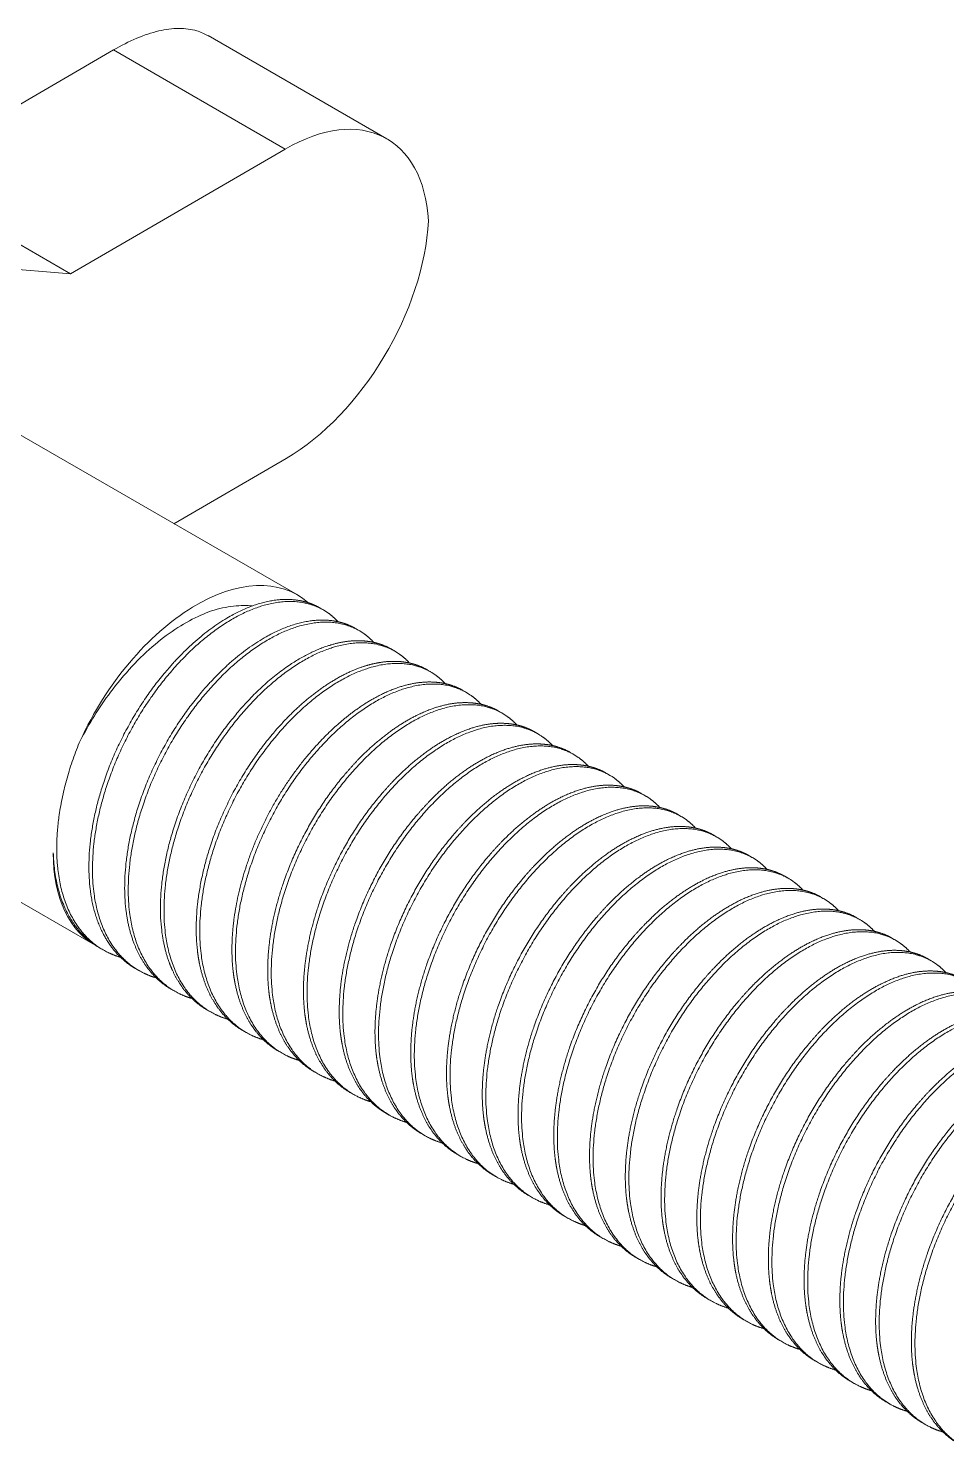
# Model space of a CAD drawing. Header units: millimetres. Extents: x -15 to 313, y -16 to 261.
# Drawn here: x 198.4 to 234.7, y 71.2 to 127.6 of the extents above; entities that cross this region are included whole.
import ezdxf

# ---------------------------------------------------------------- set-up
doc = ezdxf.new("R2010")
doc.units = ezdxf.units.MM
doc.header["$LTSCALE"] = 12.7
doc.layers.add('Visible', color=7, linetype='Continuous', lineweight=40)

msp = doc.modelspace()

# ---------------------------------------------------------------- linework, layer by layer
at = {"layer": 'Visible', "lineweight": 5}
for p, q in [((212.603, 123.195), (205.535, 127.276)), ((201.788, 126.709), (193.303, 121.774)), ((208.582, 122.787), (201.788, 126.709)), ((208.582, 122.787), (200.097, 117.851)), ((193.303, 121.774), (200.097, 117.851)), ((200.097, 117.851), (194.428, 118.325)), ((209.067, 105.151), (195.632, 112.908)), ((208.622, 110.553), (204.182, 107.971)), ((210.094, 104.558), (209.953, 104.639)), ((211.508, 103.741), (211.367, 103.823)), ((212.922, 102.925), (212.781, 103.006)), ((214.337, 102.108), (214.195, 102.19)), ((215.751, 101.292), (215.609, 101.373)), ((217.165, 100.475), (217.024, 100.557)), ((218.579, 99.659), (218.438, 99.74)), ((187.632, 99.051), (201.067, 91.295)), ((219.993, 98.842), (219.852, 98.924)), ((221.408, 98.026), (221.266, 98.107)), ((222.822, 97.209), (222.68, 97.291)), ((224.236, 96.393), (224.095, 96.474)), ((225.65, 95.576), (225.509, 95.658)), ((227.064, 94.76), (226.923, 94.841)), ((228.479, 93.943), (228.337, 94.025)), ((229.893, 93.127), (229.752, 93.208)), ((231.307, 92.31), (231.166, 92.392)), ((232.721, 91.494), (232.58, 91.575)), ((201.245, 91.191), (201.387, 91.11)), ((234.136, 90.677), (233.994, 90.759)), ((202.66, 90.375), (202.801, 90.293)), ((204.074, 89.558), (204.215, 89.477)), ((205.488, 88.742), (205.629, 88.66)), ((206.902, 87.925), (207.044, 87.844)), ((208.316, 87.109), (208.458, 87.027)), ((209.731, 86.292), (209.872, 86.211)), ((211.145, 85.476), (211.286, 85.394)), ((212.559, 84.659), (212.701, 84.578)), ((213.973, 83.843), (214.115, 83.761)), ((215.388, 83.026), (215.529, 82.945)), ((216.802, 82.21), (216.943, 82.128)), ((218.216, 81.393), (218.357, 81.312)), ((219.63, 80.577), (219.772, 80.495)), ((221.044, 79.76), (221.186, 79.679)), ((222.459, 78.944), (222.6, 78.862)), ((223.873, 78.127), (224.014, 78.046)), ((225.287, 77.311), (225.428, 77.229)), ((226.701, 76.494), (226.843, 76.413)), ((228.115, 75.678), (228.257, 75.596)), ((229.53, 74.861), (229.671, 74.78)), ((230.944, 74.045), (231.085, 73.963)), ((232.358, 73.228), (232.5, 73.147)), ((233.772, 72.412), (233.914, 72.33))]:
    msp.add_line(p, q, dxfattribs=at)
for centre, start_param, end_param in [((208.603, 116.267), 5.563357, 7.072309), ((208.601, 117.073), 3.930716, 5.439667), ((205.067, 98.223), 6.17367, 8.015614), ((205.067, 98.223), 2.356194, 3.166385)]:
    msp.add_ellipse(centre, major_axis=(4, 6.928), ratio=0.57735, start_param=start_param, end_param=end_param, dxfattribs=at)
for points, knots in [([(201.788, 126.709), (202.096, 126.875), (202.694, 127.197), (203.572, 127.484), (204.364, 127.593), (205.086, 127.502), (205.395, 127.346), (205.536, 127.275)], [0, 0, 0, 0, 0.230524, 0.447585, 0.650361, 0.841168, 1, 1, 1, 1]), ([(200.475, 99.387), (200.659, 99.722), (201.027, 100.391), (201.668, 101.324), (202.506, 102.343), (203.412, 103.211), (204.313, 103.879), (205.238, 104.374), (206.07, 104.664), (206.911, 104.754), (207.172, 104.727), (207.275, 104.717)], [0, 0, 0, 0, 0.11954, 0.238731, 0.36738, 0.493164, 0.61178, 0.72563, 0.832242, 0.933868, 1, 1, 1, 1])]:
    msp.add_open_spline(points, degree=3, knots=knots, dxfattribs=at)
for points, weights, knots in [([(209.952, 104.64), (209.726, 104.77), (209.472, 104.851), (209.171, 104.946), (208.838, 104.968), (208.101, 105.018), (207.27, 104.713), (205.227, 103.961), (203.417, 101.566), (200.706, 97.98), (200.824, 94.14), (200.886, 92.105), (201.927, 90.966), (201.991, 90.896), (202.059, 90.831), (202.334, 90.563), (202.66, 90.375)], [0.949189796057, 0.956757232481, 0.967864618259, 0.981330770058, 1, 0.959665331049, 0.943617139764, 0.906360072735, 1, 0.866025403784, 1, 0.924203437804, 0.934171177244, 0.934790842948, 0.935741966357, 0.939657366538, 0.949189796057], [0.013873, 0.013873, 0.013873, 0.01429871, 0.01429871, 0.01481481, 0.01481481, 0.01592986, 0.01592986, 0.01851852, 0.01851852, 0.02222222, 0.02222222, 0.0243176, 0.0243176, 0.02444787, 0.02444787, 0.02498411, 0.02498411, 0.02498411]), ([(210.67, 104.094), (210.413, 104.374), (210.094, 104.558), (209.597, 104.845), (208.979, 104.887), (206.269, 105.071), (203.558, 101.485), (200.847, 97.898), (200.965, 94.059), (201.05, 91.304), (202.801, 90.293), (203.116, 90.111), (203.471, 90.008)], [0.935034730871, 0.938732015941, 0.949189796057, 0.965931690779, 1, 0.866025403784, 1, 0.866025403784, 1, 0.900093713005, 0.949189796057, 0.958590730155, 0.973454793849], [0.03550692, 0.03550692, 0.03550692, 0.03609522, 0.03609522, 0.03703704, 0.03703704, 0.04074074, 0.04074074, 0.04444444, 0.04444444, 0.04720634, 0.04720634, 0.04773518, 0.04773518, 0.04773518]), ([(211.367, 103.823), (211.044, 104.009), (210.667, 104.093), (210.466, 104.137), (210.252, 104.152), (210.146, 104.159), (210.037, 104.159), (209.455, 104.157), (208.818, 103.943), (206.71, 103.236), (204.831, 100.75), (202.12, 97.163), (202.238, 93.324), (202.281, 91.938), (202.801, 90.933), (202.864, 90.812), (202.933, 90.697), (203.168, 90.311), (203.473, 90.014), (203.748, 89.746), (204.074, 89.558)], [0.949189796057, 0.960005231844, 0.978051487337, 0.987940168127, 1, 0.993979464715, 0.9885000297, 0.960191506975, 0.946325425263, 0.903149959736, 1, 0.866025403784, 1, 0.947103305979, 0.935976623847, 0.934645208804, 0.933911874967, 0.931446151184, 0.935741966357, 0.939657366538, 0.949189796057], [0.03609522, 0.03609522, 0.03609522, 0.03670365, 0.03670365, 0.03703704, 0.03703704, 0.03720347, 0.03720347, 0.03806334, 0.03806334, 0.04074074, 0.04074074, 0.04444444, 0.04444444, 0.04590676, 0.04590676, 0.04608174, 0.04608174, 0.04667009, 0.04667009, 0.04720634, 0.04720634, 0.04720634]), ([(212.084, 103.278), (211.827, 103.557), (211.508, 103.741), (211.011, 104.028), (210.393, 104.07), (207.683, 104.255), (204.972, 100.668), (202.262, 97.081), (202.38, 93.242), (202.464, 90.487), (204.215, 89.477), (204.53, 89.295), (204.885, 89.192)], [0.935034730871, 0.938732015941, 0.949189796057, 0.965931690779, 1, 0.866025403784, 1, 0.866025403784, 1, 0.900093713005, 0.949189796057, 0.958590730155, 0.973454793849], [0.05772915, 0.05772915, 0.05772915, 0.05831745, 0.05831745, 0.05925926, 0.05925926, 0.06296296, 0.06296296, 0.06666667, 0.06666667, 0.06942856, 0.06942856, 0.06995741, 0.06995741, 0.06995741]), ([(212.781, 103.007), (212.458, 103.193), (212.081, 103.276), (211.88, 103.321), (211.666, 103.335), (211.424, 103.352), (211.168, 103.329), (210.83, 103.299), (210.475, 103.201), (209.956, 103.058), (209.418, 102.775), (207.72, 101.885), (206.245, 99.933), (203.535, 96.347), (203.652, 92.507), (203.675, 91.782), (203.832, 91.149), (203.876, 90.973), (203.93, 90.804), (204.094, 90.297), (204.347, 89.881), (204.582, 89.494), (204.887, 89.198), (205.163, 88.93), (205.488, 88.742)], [0.949189796057, 0.960005231844, 0.978051487337, 0.987940168127, 1, 0.986348888511, 0.975479690162, 0.961477635221, 0.952092284938, 0.938706859307, 0.934712080154, 0.922343270876, 1, 0.866025403784, 1, 0.971616826583, 0.955259881362, 0.950784972239, 0.947210168754, 0.936585653044, 0.933911874967, 0.931446151184, 0.935741966357, 0.939657366538, 0.949189796057], [0.05831745, 0.05831745, 0.05831745, 0.05892587, 0.05892587, 0.05925926, 0.05925926, 0.05963664, 0.05963664, 0.0601228, 0.0601228, 0.06081616, 0.06081616, 0.06296296, 0.06296296, 0.06666667, 0.06666667, 0.06745131, 0.06745131, 0.06766598, 0.06766598, 0.06830397, 0.06830397, 0.06889231, 0.06889231, 0.06942856, 0.06942856, 0.06942856]), ([(213.498, 102.461), (213.241, 102.741), (212.922, 102.925), (212.426, 103.212), (211.808, 103.254), (209.097, 103.438), (206.386, 99.852), (203.676, 96.265), (203.794, 92.426), (203.878, 89.671), (205.63, 88.66), (205.945, 88.478), (206.299, 88.375)], [0.935034730871, 0.938732015941, 0.949189796057, 0.965931690779, 1, 0.866025403784, 1, 0.866025403784, 1, 0.900093713005, 0.949189796057, 0.958590730155, 0.973454793849], [0.07995137, 0.07995137, 0.07995137, 0.08053967, 0.08053967, 0.08148148, 0.08148148, 0.08518519, 0.08518519, 0.08888889, 0.08888889, 0.09165078, 0.09165078, 0.09217963, 0.09217963, 0.09217963]), ([(214.195, 102.19), (213.872, 102.376), (213.495, 102.46), (213.294, 102.504), (213.08, 102.519), (212.838, 102.535), (212.582, 102.513), (212.053, 102.465), (211.485, 102.253), (211.098, 102.108), (210.702, 101.889), (210.148, 101.582), (209.599, 101.142), (208.564, 100.314), (207.659, 99.117), (204.953, 95.536), (205.066, 91.701), (205.066, 91.696), (205.067, 91.691), (205.074, 91.441), (205.098, 91.201), (205.163, 90.55), (205.345, 89.988), (205.508, 89.481), (205.762, 89.064), (205.997, 88.678), (206.301, 88.381), (206.577, 88.113), (206.902, 87.925)], [0.949189796057, 0.960005231844, 0.978051487337, 0.987940168127, 1, 0.986348888511, 0.975479690162, 0.953707331989, 0.943097422573, 0.935989560727, 0.933891426133, 0.930965693558, 0.937781254898, 0.950885376056, 1, 0.866223318249, 0.999604755811, 0.999802085536, 1, 0.990041303396, 0.981563120872, 0.959267091327, 0.947210168754, 0.936585653044, 0.933911874967, 0.931446151184, 0.935741966357, 0.939657366538, 0.949189796057], [0.08053967, 0.08053967, 0.08053967, 0.08114809, 0.08114809, 0.08148148, 0.08148148, 0.08185886, 0.08185886, 0.08261481, 0.08261481, 0.08312124, 0.08312124, 0.08382742, 0.08382742, 0.08518519, 0.08518519, 0.08888342, 0.08888342, 0.08888889, 0.08888889, 0.0891642, 0.0891642, 0.0898882, 0.0898882, 0.09052619, 0.09052619, 0.09111454, 0.09111454, 0.09165078, 0.09165078, 0.09165078]), ([(214.913, 101.645), (214.656, 101.924), (214.336, 102.108), (213.84, 102.395), (213.222, 102.437), (210.511, 102.622), (207.801, 99.035), (205.09, 95.448), (205.208, 91.609), (205.293, 88.854), (207.044, 87.844), (207.359, 87.662), (207.714, 87.559)], [0.935034730871, 0.938732015941, 0.949189796057, 0.965931690779, 1, 0.866025403784, 1, 0.866025403784, 1, 0.900093713005, 0.949189796057, 0.958590730155, 0.973454793849], [0.10217359, 0.10217359, 0.10217359, 0.10276189, 0.10276189, 0.1037037, 0.1037037, 0.10740741, 0.10740741, 0.11111111, 0.11111111, 0.113873, 0.113873, 0.11440185, 0.11440185, 0.11440185]), ([(215.609, 101.374), (215.286, 101.56), (214.909, 101.643), (214.709, 101.688), (214.495, 101.702), (214.252, 101.719), (213.997, 101.696), (213.467, 101.649), (212.899, 101.436), (212.227, 101.185), (211.542, 100.718), (211.037, 100.374), (210.546, 99.926), (209.766, 99.217), (209.074, 98.3), (207.201, 95.822), (206.651, 92.902), (206.566, 92.447), (206.522, 92.005), (206.464, 91.421), (206.481, 90.874), (206.488, 90.625), (206.512, 90.385), (206.577, 89.733), (206.759, 89.171), (206.923, 88.664), (207.176, 88.248), (207.411, 87.861), (207.716, 87.565), (207.991, 87.297), (208.317, 87.109)], [0.949189796057, 0.960005231844, 0.978051487337, 0.987940168127, 1, 0.986348888511, 0.975479690162, 0.953707331989, 0.943097422573, 0.930843090285, 0.933479468863, 0.93542855728, 0.945516494184, 0.961953939974, 1, 0.903449013378, 0.946060125855, 0.953062126898, 0.963821805988, 0.978441972638, 1, 0.990041303396, 0.981563120872, 0.959267091327, 0.947210168754, 0.936585653044, 0.933911874967, 0.931446151184, 0.935741966357, 0.939657366538, 0.949189796057], [0.10276189, 0.10276189, 0.10276189, 0.10337031, 0.10337031, 0.1037037, 0.1037037, 0.10408109, 0.10408109, 0.10483703, 0.10483703, 0.10571014, 0.10571014, 0.10635563, 0.10635563, 0.10740741, 0.10740741, 0.11007654, 0.11007654, 0.11051514, 0.11051514, 0.11111111, 0.11111111, 0.11138642, 0.11138642, 0.11211042, 0.11211042, 0.11274841, 0.11274841, 0.11333676, 0.11333676, 0.113873, 0.113873, 0.113873]), ([(216.327, 100.828), (216.07, 101.108), (215.751, 101.292), (215.254, 101.579), (214.636, 101.621), (211.926, 101.805), (209.215, 98.219), (206.504, 94.632), (206.622, 90.793), (206.707, 88.038), (208.458, 87.027), (208.773, 86.845), (209.128, 86.742)], [0.935034730871, 0.938732015941, 0.949189796057, 0.965931690779, 1, 0.866025403784, 1, 0.866025403784, 1, 0.900093713005, 0.949189796057, 0.958590730155, 0.973454793849], [0.12439581, 0.12439581, 0.12439581, 0.12498411, 0.12498411, 0.12592593, 0.12592593, 0.12962963, 0.12962963, 0.13333333, 0.13333333, 0.13609522, 0.13609522, 0.13662407, 0.13662407, 0.13662407]), ([(217.023, 100.557), (216.701, 100.743), (216.324, 100.827), (216.123, 100.871), (215.909, 100.886), (215.666, 100.902), (215.411, 100.88), (214.881, 100.832), (214.313, 100.62), (213.642, 100.369), (212.956, 99.901), (211.904, 99.184), (210.945, 98.055), (210.711, 97.779), (210.488, 97.484), (209.282, 95.888), (208.59, 93.984), (208.071, 92.557), (207.936, 91.189), (207.878, 90.605), (207.895, 90.058), (207.903, 89.808), (207.927, 89.568), (207.991, 88.917), (208.173, 88.355), (208.337, 87.848), (208.59, 87.431), (208.825, 87.045), (209.13, 86.748), (209.405, 86.48), (209.731, 86.292)], [0.949189796057, 0.960005231844, 0.978051487337, 0.987940168127, 1, 0.986348888511, 0.975479690162, 0.953707331989, 0.943097422573, 0.930843090285, 0.933479468863, 0.937554112857, 0.977198376589, 0.987417471563, 1, 0.93561673088, 0.933113929545, 0.931246708319, 0.963821805988, 0.978441972638, 1, 0.990041303396, 0.981563120872, 0.959267091327, 0.947210168754, 0.936585653044, 0.933911874967, 0.931446151184, 0.935741966357, 0.939657366538, 0.949189796057], [0.12498411, 0.12498411, 0.12498411, 0.12559253, 0.12559253, 0.12592593, 0.12592593, 0.12630331, 0.12630331, 0.12705925, 0.12705925, 0.12793236, 0.12793236, 0.12928179, 0.12928179, 0.12962963, 0.12962963, 0.13140949, 0.13140949, 0.13273737, 0.13273737, 0.13333333, 0.13333333, 0.13360864, 0.13360864, 0.13433264, 0.13433264, 0.13497063, 0.13497063, 0.13555898, 0.13555898, 0.13609522, 0.13609522, 0.13609522]), ([(217.741, 100.012), (217.484, 100.291), (217.165, 100.475), (216.668, 100.762), (216.05, 100.804), (213.34, 100.989), (210.629, 97.402), (207.919, 93.815), (208.036, 89.976), (208.121, 87.221), (209.872, 86.211), (210.187, 86.029), (210.542, 85.926)], [0.935034730871, 0.938732015941, 0.949189796057, 0.965931690779, 1, 0.866025403784, 1, 0.866025403784, 1, 0.900093713005, 0.949189796057, 0.958590730155, 0.973454793849], [0.14661804, 0.14661804, 0.14661804, 0.14720634, 0.14720634, 0.14814815, 0.14814815, 0.15185185, 0.15185185, 0.15555556, 0.15555556, 0.15831745, 0.15831745, 0.15884629, 0.15884629, 0.15884629]), ([(218.438, 99.741), (218.115, 99.927), (217.738, 100.01), (217.537, 100.055), (217.323, 100.069), (217.081, 100.086), (216.825, 100.063), (216.295, 100.016), (215.728, 99.803), (215.056, 99.552), (214.37, 99.085), (213.318, 98.368), (212.36, 97.239), (212.125, 96.963), (211.902, 96.667), (210.696, 95.072), (210.004, 93.167), (209.486, 91.74), (209.35, 90.372), (209.292, 89.788), (209.309, 89.241), (209.317, 88.992), (209.341, 88.752), (209.406, 88.1), (209.587, 87.538), (209.751, 87.031), (210.004, 86.615), (210.239, 86.228), (210.544, 85.932), (210.819, 85.664), (211.145, 85.476)], [0.949189796057, 0.960005231844, 0.978051487337, 0.987940168127, 1, 0.986348888511, 0.975479690162, 0.953707331989, 0.943097422573, 0.930843090285, 0.933479468863, 0.937554112857, 0.977198376589, 0.987417471563, 1, 0.93561673088, 0.933113929545, 0.931246708319, 0.963821805988, 0.978441972638, 1, 0.990041303396, 0.981563120872, 0.959267091327, 0.947210168754, 0.936585653044, 0.933911874967, 0.931446151184, 0.935741966357, 0.939657366538, 0.949189796057], [0.14720634, 0.14720634, 0.14720634, 0.14781476, 0.14781476, 0.14814815, 0.14814815, 0.14852553, 0.14852553, 0.14928147, 0.14928147, 0.15015458, 0.15015458, 0.15150401, 0.15150401, 0.15185185, 0.15185185, 0.15363172, 0.15363172, 0.15495959, 0.15495959, 0.15555556, 0.15555556, 0.15583086, 0.15583086, 0.15655487, 0.15655487, 0.15719286, 0.15719286, 0.1577812, 0.1577812, 0.15831745, 0.15831745, 0.15831745]), ([(219.155, 99.195), (218.898, 99.475), (218.579, 99.659), (218.082, 99.946), (217.465, 99.988), (214.754, 100.172), (212.043, 96.586), (209.333, 92.999), (209.451, 89.16), (209.535, 86.405), (211.287, 85.394), (211.601, 85.212), (211.956, 85.109)], [0.935034730871, 0.938732015941, 0.949189796057, 0.965931690779, 1, 0.866025403784, 1, 0.866025403784, 1, 0.900093713005, 0.949189796057, 0.958590730155, 0.973454793849], [0.16884026, 0.16884026, 0.16884026, 0.16942856, 0.16942856, 0.17037037, 0.17037037, 0.17407407, 0.17407407, 0.17777778, 0.17777778, 0.18053967, 0.18053967, 0.18106852, 0.18106852, 0.18106852]), ([(200.475, 99.387), (199.485, 97.019), (199.551, 94.875), (199.636, 92.12), (201.387, 91.109), (201.702, 90.928), (202.057, 90.825)], [0.935356969711, 0.920481294659, 1, 0.900093713005, 0.949189796057, 0.958590730155, 0.973454793849], [0.020023942, 0.020023942, 0.020023942, 0.022222222, 0.022222222, 0.024984114, 0.024984114, 0.025512961, 0.025512961, 0.025512961]), ([(219.852, 98.924), (219.529, 99.11), (219.152, 99.194), (218.951, 99.238), (218.737, 99.253), (218.495, 99.269), (218.239, 99.247), (217.71, 99.199), (217.142, 98.987), (216.47, 98.736), (215.784, 98.268), (214.732, 97.551), (213.774, 96.422), (213.539, 96.146), (213.316, 95.851), (212.11, 94.255), (211.419, 92.351), (210.9, 90.924), (210.764, 89.556), (210.707, 88.972), (210.723, 88.425), (210.731, 88.175), (210.755, 87.935), (210.82, 87.284), (211.001, 86.722), (211.165, 86.215), (211.419, 85.798), (211.653, 85.412), (211.958, 85.115), (212.234, 84.847), (212.559, 84.659)], [0.949189796057, 0.960005231844, 0.978051487337, 0.987940168127, 1, 0.986348888511, 0.975479690162, 0.953707331989, 0.943097422573, 0.930843090285, 0.933479468863, 0.937554112857, 0.977198376589, 0.987417471563, 1, 0.93561673088, 0.933113929545, 0.931246708319, 0.963821805988, 0.978441972638, 1, 0.990041303396, 0.981563120872, 0.959267091327, 0.947210168754, 0.936585653044, 0.933911874967, 0.931446151184, 0.935741966357, 0.939657366538, 0.949189796057], [0.16942856, 0.16942856, 0.16942856, 0.17003698, 0.17003698, 0.17037037, 0.17037037, 0.17074775, 0.17074775, 0.1715037, 0.1715037, 0.1723768, 0.1723768, 0.17372623, 0.17372623, 0.17407407, 0.17407407, 0.17585394, 0.17585394, 0.17718181, 0.17718181, 0.17777778, 0.17777778, 0.17805308, 0.17805308, 0.17877709, 0.17877709, 0.17941508, 0.17941508, 0.18000342, 0.18000342, 0.18053967, 0.18053967, 0.18053967]), ([(220.569, 98.379), (220.312, 98.658), (219.993, 98.842), (219.497, 99.129), (218.879, 99.171), (216.168, 99.356), (213.458, 95.769), (210.747, 92.182), (210.865, 88.343), (210.949, 85.588), (212.701, 84.578), (213.016, 84.396), (213.37, 84.293)], [0.935034730871, 0.938732015941, 0.949189796057, 0.965931690779, 1, 0.866025403784, 1, 0.866025403784, 1, 0.900093713005, 0.949189796057, 0.958590730155, 0.973454793849], [0.19106248, 0.19106248, 0.19106248, 0.19165078, 0.19165078, 0.19259259, 0.19259259, 0.1962963, 0.1962963, 0.2, 0.2, 0.20276189, 0.20276189, 0.20329074, 0.20329074, 0.20329074]), ([(221.266, 98.108), (220.943, 98.294), (220.566, 98.377), (220.365, 98.422), (220.152, 98.436), (219.909, 98.453), (219.653, 98.43), (219.124, 98.383), (218.556, 98.17), (217.884, 97.919), (217.199, 97.452), (216.146, 96.735), (215.188, 95.606), (214.954, 95.33), (214.73, 95.034), (213.525, 93.439), (212.833, 91.534), (212.314, 90.107), (212.179, 88.739), (212.121, 88.155), (212.138, 87.608), (212.145, 87.359), (212.169, 87.119), (212.234, 86.467), (212.416, 85.905), (212.579, 85.398), (212.833, 84.982), (213.068, 84.595), (213.372, 84.299), (213.648, 84.031), (213.974, 83.843)], [0.949189796057, 0.960005231844, 0.978051487337, 0.987940168127, 1, 0.986348888511, 0.975479690162, 0.953707331989, 0.943097422573, 0.930843090285, 0.933479468863, 0.937554112857, 0.977198376589, 0.987417471563, 1, 0.93561673088, 0.933113929545, 0.931246708319, 0.963821805988, 0.978441972638, 1, 0.990041303396, 0.981563120872, 0.959267091327, 0.947210168754, 0.936585653044, 0.933911874967, 0.931446151184, 0.935741966357, 0.939657366538, 0.949189796057], [0.19165078, 0.19165078, 0.19165078, 0.1922592, 0.1922592, 0.19259259, 0.19259259, 0.19296998, 0.19296998, 0.19372592, 0.19372592, 0.19459903, 0.19459903, 0.19594845, 0.19594845, 0.1962963, 0.1962963, 0.19807616, 0.19807616, 0.19940403, 0.19940403, 0.2, 0.2, 0.20027531, 0.20027531, 0.20099931, 0.20099931, 0.2016373, 0.2016373, 0.20222565, 0.20222565, 0.20276189, 0.20276189, 0.20276189]), ([(221.984, 97.562), (221.727, 97.842), (221.407, 98.026), (220.911, 98.313), (220.293, 98.355), (217.582, 98.539), (214.872, 94.953), (212.161, 91.366), (212.279, 87.527), (212.364, 84.772), (214.115, 83.761), (214.43, 83.579), (214.785, 83.476)], [0.935034730871, 0.938732015941, 0.949189796057, 0.965931690779, 1, 0.866025403784, 1, 0.866025403784, 1, 0.900093713005, 0.949189796057, 0.958590730155, 0.973454793849], [0.2132847, 0.2132847, 0.2132847, 0.213873, 0.213873, 0.21481481, 0.21481481, 0.21851852, 0.21851852, 0.22222222, 0.22222222, 0.22498411, 0.22498411, 0.22551296, 0.22551296, 0.22551296]), ([(222.68, 97.291), (222.358, 97.477), (221.98, 97.561), (221.78, 97.605), (221.566, 97.62), (221.323, 97.636), (221.068, 97.614), (220.538, 97.566), (219.97, 97.354), (219.299, 97.103), (218.613, 96.635), (217.56, 95.918), (216.602, 94.789), (216.368, 94.513), (216.145, 94.218), (214.939, 92.622), (214.247, 90.718), (213.728, 89.291), (213.593, 87.923), (213.535, 87.339), (213.552, 86.792), (213.56, 86.542), (213.583, 86.302), (213.648, 85.651), (213.83, 85.089), (213.994, 84.582), (214.247, 84.165), (214.482, 83.779), (214.787, 83.482), (215.062, 83.214), (215.388, 83.026)], [0.949189796057, 0.960005231844, 0.978051487337, 0.987940168127, 1, 0.986348888511, 0.975479690162, 0.953707331989, 0.943097422573, 0.930843090285, 0.933479468863, 0.937554112857, 0.977198376589, 0.987417471563, 1, 0.93561673088, 0.933113929545, 0.931246708319, 0.963821805988, 0.978441972638, 1, 0.990041303396, 0.981563120872, 0.959267091327, 0.947210168754, 0.936585653044, 0.933911874967, 0.931446151184, 0.935741966357, 0.939657366538, 0.949189796057], [0.213873, 0.213873, 0.213873, 0.21448142, 0.21448142, 0.21481481, 0.21481481, 0.2151922, 0.2151922, 0.21594814, 0.21594814, 0.21682125, 0.21682125, 0.21817068, 0.21817068, 0.21851852, 0.21851852, 0.22029838, 0.22029838, 0.22162625, 0.22162625, 0.22222222, 0.22222222, 0.22249753, 0.22249753, 0.22322153, 0.22322153, 0.22385952, 0.22385952, 0.22444787, 0.22444787, 0.22498411, 0.22498411, 0.22498411]), ([(223.398, 96.746), (223.141, 97.025), (222.822, 97.209), (222.325, 97.496), (221.707, 97.538), (218.997, 97.723), (216.286, 94.136), (213.575, 90.549), (213.693, 86.71), (213.778, 83.955), (215.529, 82.945), (215.844, 82.763), (216.199, 82.66)], [0.935034730871, 0.938732015941, 0.949189796057, 0.965931690779, 1, 0.866025403784, 1, 0.866025403784, 1, 0.900093713005, 0.949189796057, 0.958590730155, 0.973454793849], [0.23550692, 0.23550692, 0.23550692, 0.23609522, 0.23609522, 0.23703704, 0.23703704, 0.24074074, 0.24074074, 0.24444444, 0.24444444, 0.24720634, 0.24720634, 0.24773518, 0.24773518, 0.24773518]), ([(224.094, 96.475), (223.772, 96.661), (223.395, 96.744), (223.194, 96.789), (222.98, 96.803), (222.737, 96.82), (222.482, 96.797), (221.952, 96.75), (221.385, 96.537), (220.713, 96.286), (220.027, 95.819), (218.975, 95.102), (218.017, 93.973), (217.782, 93.697), (217.559, 93.401), (216.353, 91.806), (215.661, 89.901), (215.143, 88.474), (215.007, 87.106), (214.949, 86.522), (214.966, 85.975), (214.974, 85.726), (214.998, 85.486), (215.062, 84.834), (215.244, 84.272), (215.408, 83.765), (215.661, 83.349), (215.896, 82.962), (216.201, 82.666), (216.476, 82.398), (216.802, 82.21)], [0.949189796057, 0.960005231844, 0.978051487337, 0.987940168127, 1, 0.986348888511, 0.975479690162, 0.953707331989, 0.943097422573, 0.930843090285, 0.933479468863, 0.937554112857, 0.977198376589, 0.987417471563, 1, 0.93561673088, 0.933113929545, 0.931246708319, 0.963821805988, 0.978441972638, 1, 0.990041303396, 0.981563120872, 0.959267091327, 0.947210168754, 0.936585653044, 0.933911874967, 0.931446151184, 0.935741966357, 0.939657366538, 0.949189796057], [0.23609522, 0.23609522, 0.23609522, 0.23670365, 0.23670365, 0.23703704, 0.23703704, 0.23741442, 0.23741442, 0.23817036, 0.23817036, 0.23904347, 0.23904347, 0.2403929, 0.2403929, 0.24074074, 0.24074074, 0.2425206, 0.2425206, 0.24384848, 0.24384848, 0.24444444, 0.24444444, 0.24471975, 0.24471975, 0.24544375, 0.24544375, 0.24608174, 0.24608174, 0.24667009, 0.24667009, 0.24720634, 0.24720634, 0.24720634]), ([(224.812, 95.929), (224.555, 96.209), (224.236, 96.393), (223.739, 96.68), (223.121, 96.722), (220.411, 96.906), (217.7, 93.32), (214.99, 89.733), (215.107, 85.894), (215.192, 83.139), (216.943, 82.128), (217.258, 81.946), (217.613, 81.843)], [0.935034730871, 0.938732015941, 0.949189796057, 0.965931690779, 1, 0.866025403784, 1, 0.866025403784, 1, 0.900093713005, 0.949189796057, 0.958590730155, 0.973454793849], [0.25772915, 0.25772915, 0.25772915, 0.25831745, 0.25831745, 0.25925926, 0.25925926, 0.26296296, 0.26296296, 0.26666667, 0.26666667, 0.26942856, 0.26942856, 0.26995741, 0.26995741, 0.26995741]), ([(225.509, 95.658), (225.186, 95.844), (224.809, 95.928), (224.608, 95.972), (224.394, 95.987), (224.152, 96.003), (223.896, 95.981), (223.366, 95.933), (222.799, 95.721), (222.127, 95.47), (221.441, 95.002), (220.389, 94.285), (219.431, 93.156), (219.196, 92.88), (218.973, 92.585), (217.767, 90.989), (217.075, 89.085), (216.557, 87.658), (216.421, 86.29), (216.363, 85.706), (216.38, 85.159), (216.388, 84.909), (216.412, 84.669), (216.477, 84.018), (216.658, 83.456), (216.822, 82.949), (217.075, 82.532), (217.31, 82.146), (217.615, 81.849), (217.89, 81.581), (218.216, 81.393)], [0.949189796057, 0.960005231844, 0.978051487337, 0.987940168127, 1, 0.986348888511, 0.975479690162, 0.953707331989, 0.943097422573, 0.930843090285, 0.933479468863, 0.937554112857, 0.977198376589, 0.987417471563, 1, 0.93561673088, 0.933113929545, 0.931246708319, 0.963821805988, 0.978441972638, 1, 0.990041303396, 0.981563120872, 0.959267091327, 0.947210168754, 0.936585653044, 0.933911874967, 0.931446151184, 0.935741966357, 0.939657366538, 0.949189796057], [0.25831745, 0.25831745, 0.25831745, 0.25892587, 0.25892587, 0.25925926, 0.25925926, 0.25963664, 0.25963664, 0.26039259, 0.26039259, 0.26126569, 0.26126569, 0.26261512, 0.26261512, 0.26296296, 0.26296296, 0.26474283, 0.26474283, 0.2660707, 0.2660707, 0.26666667, 0.26666667, 0.26694197, 0.26694197, 0.26766598, 0.26766598, 0.26830397, 0.26830397, 0.26889231, 0.26889231, 0.26942856, 0.26942856, 0.26942856]), ([(226.226, 95.113), (225.969, 95.392), (225.65, 95.576), (225.154, 95.863), (224.536, 95.905), (221.825, 96.09), (219.114, 92.503), (216.404, 88.916), (216.522, 85.077), (216.606, 82.323), (218.358, 81.312), (218.672, 81.13), (219.027, 81.027)], [0.935034730871, 0.938732015941, 0.949189796057, 0.965931690779, 1, 0.866025403784, 1, 0.866025403784, 1, 0.900093713005, 0.949189796057, 0.958590730155, 0.973454793849], [0.27995137, 0.27995137, 0.27995137, 0.28053967, 0.28053967, 0.28148148, 0.28148148, 0.28518519, 0.28518519, 0.28888889, 0.28888889, 0.29165078, 0.29165078, 0.29217963, 0.29217963, 0.29217963]), ([(199.41, 94.957), (199.492, 92.275), (201.166, 91.239), (201.206, 91.214), (201.246, 91.191)], [1, 0.902495548463, 0.946915287602, 0.948009482819, 0.949189796057], [0, 0, 0, 0.002695493, 0.002695493, 0.002761891, 0.002761891, 0.002761891]), ([(226.923, 94.842), (226.6, 95.028), (226.223, 95.111), (226.022, 95.156), (225.808, 95.17), (225.566, 95.187), (225.31, 95.164), (224.781, 95.117), (224.213, 94.905), (223.541, 94.653), (222.855, 94.186), (221.803, 93.469), (220.845, 92.34), (220.61, 92.064), (220.387, 91.768), (219.181, 90.173), (218.49, 88.268), (217.971, 86.841), (217.836, 85.473), (217.778, 84.889), (217.794, 84.342), (217.802, 84.093), (217.826, 83.853), (217.891, 83.201), (218.072, 82.639), (218.236, 82.132), (218.49, 81.716), (218.724, 81.329), (219.029, 81.033), (219.305, 80.765), (219.63, 80.577)], [0.949189796057, 0.960005231844, 0.978051487337, 0.987940168127, 1, 0.986348888511, 0.975479690162, 0.953707331989, 0.943097422573, 0.930843090285, 0.933479468863, 0.937554112857, 0.977198376589, 0.987417471563, 1, 0.93561673088, 0.933113929545, 0.931246708319, 0.963821805988, 0.978441972638, 1, 0.990041303396, 0.981563120872, 0.959267091327, 0.947210168754, 0.936585653044, 0.933911874967, 0.931446151184, 0.935741966357, 0.939657366538, 0.949189796057], [0.28053967, 0.28053967, 0.28053967, 0.28114809, 0.28114809, 0.28148148, 0.28148148, 0.28185886, 0.28185886, 0.28261481, 0.28261481, 0.28348792, 0.28348792, 0.28483734, 0.28483734, 0.28518519, 0.28518519, 0.28696505, 0.28696505, 0.28829292, 0.28829292, 0.28888889, 0.28888889, 0.2891642, 0.2891642, 0.2898882, 0.2898882, 0.29052619, 0.29052619, 0.29111454, 0.29111454, 0.29165078, 0.29165078, 0.29165078]), ([(227.64, 94.296), (227.384, 94.576), (227.064, 94.76), (226.568, 95.047), (225.95, 95.089), (223.239, 95.273), (220.529, 91.687), (217.818, 88.1), (217.936, 84.261), (218.02, 81.506), (219.772, 80.495), (220.087, 80.313), (220.442, 80.21)], [0.935034730871, 0.938732015941, 0.949189796057, 0.965931690779, 1, 0.866025403784, 1, 0.866025403784, 1, 0.900093713005, 0.949189796057, 0.958590730155, 0.973454793849], [0.30217359, 0.30217359, 0.30217359, 0.30276189, 0.30276189, 0.3037037, 0.3037037, 0.30740741, 0.30740741, 0.31111111, 0.31111111, 0.313873, 0.313873, 0.31440185, 0.31440185, 0.31440185]), ([(228.337, 94.025), (228.014, 94.211), (227.637, 94.295), (227.436, 94.339), (227.223, 94.354), (226.98, 94.37), (226.724, 94.348), (226.195, 94.3), (225.627, 94.088), (224.955, 93.837), (224.27, 93.369), (223.217, 92.652), (222.259, 91.523), (222.025, 91.247), (221.801, 90.952), (220.596, 89.356), (219.904, 87.452), (219.385, 86.025), (219.25, 84.657), (219.192, 84.073), (219.209, 83.526), (219.216, 83.276), (219.24, 83.036), (219.305, 82.385), (219.487, 81.823), (219.651, 81.316), (219.904, 80.899), (220.139, 80.513), (220.443, 80.216), (220.719, 79.948), (221.045, 79.76)], [0.949189796057, 0.960005231844, 0.978051487337, 0.987940168127, 1, 0.986348888511, 0.975479690162, 0.953707331989, 0.943097422573, 0.930843090285, 0.933479468863, 0.937554112857, 0.977198376589, 0.987417471563, 1, 0.93561673088, 0.933113929545, 0.931246708319, 0.963821805988, 0.978441972638, 1, 0.990041303396, 0.981563120872, 0.959267091327, 0.947210168754, 0.936585653044, 0.933911874967, 0.931446151184, 0.935741966357, 0.939657366538, 0.949189796057], [0.30276189, 0.30276189, 0.30276189, 0.30337031, 0.30337031, 0.3037037, 0.3037037, 0.30408109, 0.30408109, 0.30483703, 0.30483703, 0.30571014, 0.30571014, 0.30705957, 0.30705957, 0.30740741, 0.30740741, 0.30918727, 0.30918727, 0.31051514, 0.31051514, 0.31111111, 0.31111111, 0.31138642, 0.31138642, 0.31211042, 0.31211042, 0.31274841, 0.31274841, 0.31333676, 0.31333676, 0.313873, 0.313873, 0.313873]), ([(229.055, 93.48), (228.798, 93.759), (228.479, 93.943), (227.982, 94.23), (227.364, 94.272), (224.653, 94.457), (221.943, 90.87), (219.232, 87.283), (219.35, 83.444), (219.435, 80.69), (221.186, 79.679), (221.501, 79.497), (221.856, 79.394)], [0.935034730871, 0.938732015941, 0.949189796057, 0.965931690779, 1, 0.866025403784, 1, 0.866025403784, 1, 0.900093713005, 0.949189796057, 0.958590730155, 0.973454793849], [0.32439581, 0.32439581, 0.32439581, 0.32498411, 0.32498411, 0.32592593, 0.32592593, 0.32962963, 0.32962963, 0.33333333, 0.33333333, 0.33609522, 0.33609522, 0.33662407, 0.33662407, 0.33662407]), ([(229.751, 93.209), (229.429, 93.395), (229.051, 93.478), (228.851, 93.523), (228.637, 93.537), (228.394, 93.554), (228.139, 93.531), (227.609, 93.484), (227.041, 93.272), (226.37, 93.02), (225.684, 92.553), (224.632, 91.836), (223.673, 90.707), (223.439, 90.431), (223.216, 90.135), (222.01, 88.54), (221.318, 86.635), (220.799, 85.208), (220.664, 83.84), (220.606, 83.256), (220.623, 82.709), (220.631, 82.46), (220.654, 82.22), (220.719, 81.569), (220.901, 81.006), (221.065, 80.499), (221.318, 80.083), (221.553, 79.696), (221.858, 79.4), (222.133, 79.132), (222.459, 78.944)], [0.949189796057, 0.960005231844, 0.978051487337, 0.987940168127, 1, 0.986348888511, 0.975479690162, 0.953707331989, 0.943097422573, 0.930843090285, 0.933479468863, 0.937554112857, 0.977198376589, 0.987417471563, 1, 0.93561673088, 0.933113929545, 0.931246708319, 0.963821805988, 0.978441972638, 1, 0.990041303396, 0.981563120872, 0.959267091327, 0.947210168754, 0.936585653044, 0.933911874967, 0.931446151184, 0.935741966357, 0.939657366538, 0.949189796057], [0.32498411, 0.32498411, 0.32498411, 0.32559253, 0.32559253, 0.32592593, 0.32592593, 0.32630331, 0.32630331, 0.32705925, 0.32705925, 0.32793236, 0.32793236, 0.32928179, 0.32928179, 0.32962963, 0.32962963, 0.33140949, 0.33140949, 0.33273737, 0.33273737, 0.33333333, 0.33333333, 0.33360864, 0.33360864, 0.33433264, 0.33433264, 0.33497063, 0.33497063, 0.33555898, 0.33555898, 0.33609522, 0.33609522, 0.33609522]), ([(230.469, 92.663), (230.212, 92.943), (229.893, 93.127), (229.396, 93.414), (228.778, 93.456), (226.068, 93.64), (223.357, 90.054), (220.646, 86.467), (220.764, 82.628), (220.849, 79.873), (222.6, 78.862), (222.915, 78.68), (223.27, 78.577)], [0.935034730871, 0.938732015941, 0.949189796057, 0.965931690779, 1, 0.866025403784, 1, 0.866025403784, 1, 0.900093713005, 0.949189796057, 0.958590730155, 0.973454793849], [0.34661804, 0.34661804, 0.34661804, 0.34720634, 0.34720634, 0.34814815, 0.34814815, 0.35185185, 0.35185185, 0.35555556, 0.35555556, 0.35831745, 0.35831745, 0.35884629, 0.35884629, 0.35884629]), ([(231.166, 92.392), (230.843, 92.578), (230.466, 92.662), (230.265, 92.706), (230.051, 92.721), (229.809, 92.737), (229.553, 92.715), (229.023, 92.667), (228.456, 92.455), (227.784, 92.204), (227.098, 91.736), (226.046, 91.019), (225.088, 89.89), (224.853, 89.614), (224.63, 89.319), (223.424, 87.723), (222.732, 85.819), (222.214, 84.392), (222.078, 83.024), (222.02, 82.44), (222.037, 81.893), (222.045, 81.643), (222.069, 81.403), (222.134, 80.752), (222.315, 80.19), (222.479, 79.683), (222.732, 79.266), (222.967, 78.88), (223.272, 78.583), (223.547, 78.315), (223.873, 78.127)], [0.949189796057, 0.960005231844, 0.978051487337, 0.987940168127, 1, 0.986348888511, 0.975479690162, 0.953707331989, 0.943097422573, 0.930843090285, 0.933479468863, 0.937554112857, 0.977198376589, 0.987417471563, 1, 0.93561673088, 0.933113929545, 0.931246708319, 0.963821805988, 0.978441972638, 1, 0.990041303396, 0.981563120872, 0.959267091327, 0.947210168754, 0.936585653044, 0.933911874967, 0.931446151184, 0.935741966357, 0.939657366538, 0.949189796057], [0.34720634, 0.34720634, 0.34720634, 0.34781476, 0.34781476, 0.34814815, 0.34814815, 0.34852553, 0.34852553, 0.34928147, 0.34928147, 0.35015458, 0.35015458, 0.35150401, 0.35150401, 0.35185185, 0.35185185, 0.35363172, 0.35363172, 0.35495959, 0.35495959, 0.35555556, 0.35555556, 0.35583086, 0.35583086, 0.35655487, 0.35655487, 0.35719286, 0.35719286, 0.3577812, 0.3577812, 0.35831745, 0.35831745, 0.35831745]), ([(231.883, 91.847), (231.626, 92.126), (231.307, 92.31), (230.81, 92.597), (230.192, 92.639), (227.482, 92.824), (224.771, 89.237), (222.061, 85.65), (222.179, 81.811), (222.263, 79.057), (224.014, 78.046), (224.329, 77.864), (224.684, 77.761)], [0.935034730871, 0.938732015941, 0.949189796057, 0.965931690779, 1, 0.866025403784, 1, 0.866025403784, 1, 0.900093713005, 0.949189796057, 0.958590730155, 0.973454793849], [0.36884026, 0.36884026, 0.36884026, 0.36942856, 0.36942856, 0.37037037, 0.37037037, 0.37407407, 0.37407407, 0.37777778, 0.37777778, 0.38053967, 0.38053967, 0.38106852, 0.38106852, 0.38106852]), ([(232.58, 91.576), (232.257, 91.762), (231.88, 91.845), (231.679, 91.89), (231.465, 91.904), (231.223, 91.921), (230.967, 91.898), (230.438, 91.851), (229.87, 91.639), (229.198, 91.387), (228.512, 90.92), (227.46, 90.203), (226.502, 89.074), (226.267, 88.798), (226.044, 88.502), (224.838, 86.907), (224.146, 85.002), (223.628, 83.575), (223.492, 82.207), (223.435, 81.623), (223.451, 81.076), (223.459, 80.827), (223.483, 80.587), (223.548, 79.936), (223.729, 79.373), (223.893, 78.866), (224.146, 78.45), (224.381, 78.063), (224.686, 77.767), (224.962, 77.499), (225.287, 77.311)], [0.949189796057, 0.960005231844, 0.978051487337, 0.987940168127, 1, 0.986348888511, 0.975479690162, 0.953707331989, 0.943097422573, 0.930843090285, 0.933479468863, 0.937554112857, 0.977198376589, 0.987417471563, 1, 0.93561673088, 0.933113929545, 0.931246708319, 0.963821805988, 0.978441972638, 1, 0.990041303396, 0.981563120872, 0.959267091327, 0.947210168754, 0.936585653044, 0.933911874967, 0.931446151184, 0.935741966357, 0.939657366538, 0.949189796057], [0.36942856, 0.36942856, 0.36942856, 0.37003698, 0.37003698, 0.37037037, 0.37037037, 0.37074775, 0.37074775, 0.3715037, 0.3715037, 0.3723768, 0.3723768, 0.37372623, 0.37372623, 0.37407407, 0.37407407, 0.37585394, 0.37585394, 0.37718181, 0.37718181, 0.37777778, 0.37777778, 0.37805308, 0.37805308, 0.37877709, 0.37877709, 0.37941508, 0.37941508, 0.38000342, 0.38000342, 0.38053967, 0.38053967, 0.38053967]), ([(233.297, 91.03), (233.04, 91.31), (232.721, 91.494), (232.225, 91.781), (231.607, 91.823), (228.896, 92.007), (226.185, 88.421), (223.475, 84.834), (223.593, 80.995), (223.677, 78.24), (225.429, 77.229), (225.744, 77.047), (226.098, 76.944)], [0.935034730871, 0.938732015941, 0.949189796057, 0.965931690779, 1, 0.866025403784, 1, 0.866025403784, 1, 0.900093713005, 0.949189796057, 0.958590730155, 0.973454793849], [0.39106248, 0.39106248, 0.39106248, 0.39165078, 0.39165078, 0.39259259, 0.39259259, 0.3962963, 0.3962963, 0.4, 0.4, 0.40276189, 0.40276189, 0.40329074, 0.40329074, 0.40329074]), ([(233.994, 90.759), (233.671, 90.945), (233.294, 91.029), (233.093, 91.073), (232.879, 91.088), (232.637, 91.104), (232.381, 91.082), (231.852, 91.034), (231.284, 90.822), (230.612, 90.571), (229.926, 90.103), (228.874, 89.386), (227.916, 88.257), (227.682, 87.981), (227.458, 87.686), (226.253, 86.09), (225.561, 84.186), (225.042, 82.759), (224.907, 81.391), (224.849, 80.807), (224.866, 80.26), (224.873, 80.01), (224.897, 79.77), (224.962, 79.119), (225.144, 78.557), (225.307, 78.05), (225.561, 77.633), (225.796, 77.247), (226.1, 76.95), (226.376, 76.682), (226.701, 76.494)], [0.949189796057, 0.960005231844, 0.978051487337, 0.987940168127, 1, 0.986348888511, 0.975479690162, 0.953707331989, 0.943097422573, 0.930843090285, 0.933479468863, 0.937554112857, 0.977198376589, 0.987417471563, 1, 0.93561673088, 0.933113929545, 0.931246708319, 0.963821805988, 0.978441972638, 1, 0.990041303396, 0.981563120872, 0.959267091327, 0.947210168754, 0.936585653044, 0.933911874967, 0.931446151184, 0.935741966357, 0.939657366538, 0.949189796057], [0.39165078, 0.39165078, 0.39165078, 0.3922592, 0.3922592, 0.39259259, 0.39259259, 0.39296998, 0.39296998, 0.39372592, 0.39372592, 0.39459903, 0.39459903, 0.39594845, 0.39594845, 0.3962963, 0.3962963, 0.39807616, 0.39807616, 0.39940403, 0.39940403, 0.4, 0.4, 0.40027531, 0.40027531, 0.40099931, 0.40099931, 0.4016373, 0.4016373, 0.40222565, 0.40222565, 0.40276189, 0.40276189, 0.40276189]), ([(234.711, 90.214), (234.455, 90.493), (234.135, 90.677), (233.639, 90.964), (233.021, 91.006), (230.31, 91.191), (227.6, 87.604), (224.889, 84.017), (225.007, 80.178), (225.092, 77.424), (226.843, 76.413), (227.158, 76.231), (227.513, 76.128)], [0.935034730871, 0.938732015941, 0.949189796057, 0.965931690779, 1, 0.866025403784, 1, 0.866025403784, 1, 0.900093713005, 0.949189796057, 0.958590730155, 0.973454793849], [0.4132847, 0.4132847, 0.4132847, 0.413873, 0.413873, 0.41481481, 0.41481481, 0.41851852, 0.41851852, 0.42222222, 0.42222222, 0.42498411, 0.42498411, 0.42551296, 0.42551296, 0.42551296]), ([(235.408, 89.943), (235.085, 90.129), (234.708, 90.212), (234.508, 90.257), (234.294, 90.271), (234.051, 90.288), (233.796, 90.265), (233.266, 90.218), (232.698, 90.006), (232.026, 89.754), (231.341, 89.287), (230.288, 88.57), (229.33, 87.441), (229.096, 87.165), (228.872, 86.869), (227.667, 85.274), (226.975, 83.369), (226.456, 81.942), (226.321, 80.574), (226.263, 79.99), (226.28, 79.443), (226.287, 79.194), (226.311, 78.954), (226.376, 78.303), (226.558, 77.74), (226.722, 77.233), (226.975, 76.817), (227.21, 76.43), (227.515, 76.134), (227.79, 75.866), (228.116, 75.678)], [0.949189796057, 0.960005231844, 0.978051487337, 0.987940168127, 1, 0.986348888511, 0.975479690162, 0.953707331989, 0.943097422573, 0.930843090285, 0.933479468863, 0.937554112857, 0.977198376589, 0.987417471563, 1, 0.93561673088, 0.933113929545, 0.931246708319, 0.963821805988, 0.978441972638, 1, 0.990041303396, 0.981563120872, 0.959267091327, 0.947210168754, 0.936585653044, 0.933911874967, 0.931446151184, 0.935741966357, 0.939657366538, 0.949189796057], [0.413873, 0.413873, 0.413873, 0.41448142, 0.41448142, 0.41481481, 0.41481481, 0.4151922, 0.4151922, 0.41594814, 0.41594814, 0.41682125, 0.41682125, 0.41817068, 0.41817068, 0.41851852, 0.41851852, 0.42029838, 0.42029838, 0.42162625, 0.42162625, 0.42222222, 0.42222222, 0.42249753, 0.42249753, 0.42322153, 0.42322153, 0.42385952, 0.42385952, 0.42444787, 0.42444787, 0.42498411, 0.42498411, 0.42498411]), ([(236.126, 89.397), (235.869, 89.677), (235.55, 89.861), (235.053, 90.148), (234.435, 90.19), (231.724, 90.374), (229.014, 86.788), (226.303, 83.201), (226.421, 79.362), (226.506, 76.607), (228.257, 75.596), (228.572, 75.414), (228.927, 75.311)], [0.935034730871, 0.938732015941, 0.949189796057, 0.965931690779, 1, 0.866025403784, 1, 0.866025403784, 1, 0.900093713005, 0.949189796057, 0.958590730155, 0.973454793849], [0.43550692, 0.43550692, 0.43550692, 0.43609522, 0.43609522, 0.43703704, 0.43703704, 0.44074074, 0.44074074, 0.44444444, 0.44444444, 0.44720634, 0.44720634, 0.44773518, 0.44773518, 0.44773518]), ([(236.822, 89.126), (236.5, 89.312), (236.123, 89.396), (235.922, 89.44), (235.708, 89.455), (235.465, 89.471), (235.21, 89.449), (234.68, 89.402), (234.112, 89.189), (233.441, 88.938), (232.755, 88.47), (231.703, 87.753), (230.744, 86.624), (230.51, 86.348), (230.287, 86.053), (229.081, 84.457), (228.389, 82.553), (227.87, 81.126), (227.735, 79.758), (227.677, 79.174), (227.694, 78.627), (227.702, 78.377), (227.726, 78.137), (227.79, 77.486), (227.972, 76.924), (228.136, 76.417), (228.389, 76), (228.624, 75.614), (228.929, 75.317), (229.204, 75.049), (229.53, 74.861)], [0.949189796057, 0.960005231844, 0.978051487337, 0.987940168127, 1, 0.986348888511, 0.975479690162, 0.953707331989, 0.943097422573, 0.930843090285, 0.933479468863, 0.937554112857, 0.977198376589, 0.987417471563, 1, 0.93561673088, 0.933113929545, 0.931246708319, 0.963821805988, 0.978441972638, 1, 0.990041303396, 0.981563120872, 0.959267091327, 0.947210168754, 0.936585653044, 0.933911874967, 0.931446151184, 0.935741966357, 0.939657366538, 0.949189796057], [0.43609522, 0.43609522, 0.43609522, 0.43670365, 0.43670365, 0.43703704, 0.43703704, 0.43741442, 0.43741442, 0.43817036, 0.43817036, 0.43904347, 0.43904347, 0.4403929, 0.4403929, 0.44074074, 0.44074074, 0.4425206, 0.4425206, 0.44384848, 0.44384848, 0.44444444, 0.44444444, 0.44471975, 0.44471975, 0.44544375, 0.44544375, 0.44608174, 0.44608174, 0.44667009, 0.44667009, 0.44720634, 0.44720634, 0.44720634]), ([(237.54, 88.581), (237.283, 88.86), (236.964, 89.044), (236.467, 89.331), (235.849, 89.373), (233.139, 89.558), (230.428, 85.971), (227.718, 82.384), (227.835, 78.545), (227.92, 75.791), (229.671, 74.78), (229.986, 74.598), (230.341, 74.495)], [0.935034730871, 0.938732015941, 0.949189796057, 0.965931690779, 1, 0.866025403784, 1, 0.866025403784, 1, 0.900093713005, 0.949189796057, 0.958590730155, 0.973454793849], [0.45772915, 0.45772915, 0.45772915, 0.45831745, 0.45831745, 0.45925926, 0.45925926, 0.46296296, 0.46296296, 0.46666667, 0.46666667, 0.46942856, 0.46942856, 0.46995741, 0.46995741, 0.46995741]), ([(238.237, 88.31), (237.914, 88.496), (237.537, 88.579), (237.336, 88.624), (237.122, 88.638), (236.88, 88.655), (236.624, 88.632), (236.094, 88.585), (235.527, 88.373), (234.855, 88.121), (234.169, 87.654), (233.117, 86.937), (232.159, 85.808), (231.924, 85.532), (231.701, 85.236), (230.495, 83.641), (229.803, 81.736), (229.285, 80.309), (229.149, 78.941), (229.091, 78.357), (229.108, 77.81), (229.116, 77.561), (229.14, 77.321), (229.205, 76.67), (229.386, 76.107), (229.55, 75.6), (229.803, 75.184), (230.038, 74.797), (230.343, 74.501), (230.618, 74.233), (230.944, 74.045)], [0.949189796057, 0.960005231844, 0.978051487337, 0.987940168127, 1, 0.986348888511, 0.975479690162, 0.953707331989, 0.943097422573, 0.930843090285, 0.933479468863, 0.937554112857, 0.977198376589, 0.987417471563, 1, 0.93561673088, 0.933113929545, 0.931246708319, 0.963821805988, 0.978441972638, 1, 0.990041303396, 0.981563120872, 0.959267091327, 0.947210168754, 0.936585653044, 0.933911874967, 0.931446151184, 0.935741966357, 0.939657366538, 0.949189796057], [0.45831745, 0.45831745, 0.45831745, 0.45892587, 0.45892587, 0.45925926, 0.45925926, 0.45963664, 0.45963664, 0.46039259, 0.46039259, 0.46126569, 0.46126569, 0.46261512, 0.46261512, 0.46296296, 0.46296296, 0.46474283, 0.46474283, 0.4660707, 0.4660707, 0.46666667, 0.46666667, 0.46694197, 0.46694197, 0.46766598, 0.46766598, 0.46830397, 0.46830397, 0.46889231, 0.46889231, 0.46942856, 0.46942856, 0.46942856]), ([(238.954, 87.764), (238.697, 88.044), (238.378, 88.228), (237.881, 88.515), (237.263, 88.557), (234.553, 88.741), (231.842, 85.155), (229.132, 81.568), (229.25, 77.729), (229.334, 74.974), (231.086, 73.963), (231.4, 73.781), (231.755, 73.678)], [0.935034730871, 0.938732015941, 0.949189796057, 0.965931690779, 1, 0.866025403784, 1, 0.866025403784, 1, 0.900093713005, 0.949189796057, 0.958590730155, 0.973454793849], [0.47995137, 0.47995137, 0.47995137, 0.48053967, 0.48053967, 0.48148148, 0.48148148, 0.48518519, 0.48518519, 0.48888889, 0.48888889, 0.49165078, 0.49165078, 0.49217963, 0.49217963, 0.49217963]), ([(239.651, 87.493), (239.328, 87.679), (238.951, 87.763), (238.75, 87.807), (238.536, 87.822), (238.294, 87.838), (238.038, 87.816), (237.509, 87.769), (236.941, 87.556), (236.269, 87.305), (235.583, 86.837), (234.531, 86.12), (233.573, 84.991), (233.338, 84.715), (233.115, 84.42), (231.909, 82.824), (231.218, 80.92), (230.699, 79.493), (230.563, 78.125), (230.506, 77.541), (230.522, 76.994), (230.53, 76.744), (230.554, 76.504), (230.619, 75.853), (230.8, 75.291), (230.964, 74.784), (231.218, 74.367), (231.452, 73.981), (231.757, 73.684), (232.033, 73.416), (232.358, 73.228)], [0.949189796057, 0.960005231844, 0.978051487337, 0.987940168127, 1, 0.986348888511, 0.975479690162, 0.953707331989, 0.943097422573, 0.930843090285, 0.933479468863, 0.937554112857, 0.977198376589, 0.987417471563, 1, 0.93561673088, 0.933113929545, 0.931246708319, 0.963821805988, 0.978441972638, 1, 0.990041303396, 0.981563120872, 0.959267091327, 0.947210168754, 0.936585653044, 0.933911874967, 0.931446151184, 0.935741966357, 0.939657366538, 0.949189796057], [0.48053967, 0.48053967, 0.48053967, 0.48114809, 0.48114809, 0.48148148, 0.48148148, 0.48185886, 0.48185886, 0.48261481, 0.48261481, 0.48348792, 0.48348792, 0.48483734, 0.48483734, 0.48518519, 0.48518519, 0.48696505, 0.48696505, 0.48829292, 0.48829292, 0.48888889, 0.48888889, 0.4891642, 0.4891642, 0.4898882, 0.4898882, 0.49052619, 0.49052619, 0.49111454, 0.49111454, 0.49165078, 0.49165078, 0.49165078]), ([(240.368, 86.948), (240.111, 87.227), (239.792, 87.411), (239.296, 87.698), (238.678, 87.74), (235.967, 87.925), (233.257, 84.338), (230.546, 80.751), (230.664, 76.912), (230.748, 74.158), (232.5, 73.147), (232.815, 72.965), (233.169, 72.862)], [0.935034730871, 0.938732015941, 0.949189796057, 0.965931690779, 1, 0.866025403784, 1, 0.866025403784, 1, 0.900093713005, 0.949189796057, 0.958590730155, 0.973454793849], [0.50217359, 0.50217359, 0.50217359, 0.50276189, 0.50276189, 0.5037037, 0.5037037, 0.50740741, 0.50740741, 0.51111111, 0.51111111, 0.513873, 0.513873, 0.51440185, 0.51440185, 0.51440185]), ([(241.065, 86.677), (240.742, 86.863), (240.365, 86.946), (240.164, 86.991), (239.951, 87.005), (239.708, 87.022), (239.452, 86.999), (238.923, 86.952), (238.355, 86.74), (237.683, 86.488), (236.998, 86.021), (235.945, 85.304), (234.987, 84.175), (234.753, 83.899), (234.529, 83.603), (233.324, 82.008), (232.632, 80.103), (232.113, 78.676), (231.978, 77.308), (231.92, 76.724), (231.937, 76.177), (231.944, 75.928), (231.968, 75.688), (232.033, 75.037), (232.215, 74.474), (232.378, 73.967), (232.632, 73.551), (232.867, 73.164), (233.171, 72.868), (233.447, 72.6), (233.773, 72.412)], [0.949189796057, 0.960005231844, 0.978051487337, 0.987940168127, 1, 0.986348888511, 0.975479690162, 0.953707331989, 0.943097422573, 0.930843090285, 0.933479468863, 0.937554112857, 0.977198376589, 0.987417471563, 1, 0.93561673088, 0.933113929545, 0.931246708319, 0.963821805988, 0.978441972638, 1, 0.990041303396, 0.981563120872, 0.959267091327, 0.947210168754, 0.936585653044, 0.933911874967, 0.931446151184, 0.935741966357, 0.939657366538, 0.949189796057], [0.50276189, 0.50276189, 0.50276189, 0.50337031, 0.50337031, 0.5037037, 0.5037037, 0.50408109, 0.50408109, 0.50483703, 0.50483703, 0.50571014, 0.50571014, 0.50705957, 0.50705957, 0.50740741, 0.50740741, 0.50918727, 0.50918727, 0.51051514, 0.51051514, 0.51111111, 0.51111111, 0.51138642, 0.51138642, 0.51211042, 0.51211042, 0.51274841, 0.51274841, 0.51333676, 0.51333676, 0.513873, 0.513873, 0.513873]), ([(241.783, 86.131), (241.526, 86.411), (241.206, 86.595), (240.71, 86.882), (240.092, 86.924), (237.381, 87.108), (234.671, 83.522), (231.96, 79.935), (232.078, 76.096), (232.163, 73.341), (233.914, 72.33), (234.229, 72.148), (234.584, 72.045)], [0.935034730871, 0.938732015941, 0.949189796057, 0.965931690779, 1, 0.866025403784, 1, 0.866025403784, 1, 0.900093713005, 0.949189796057, 0.958590730155, 0.973454793849], [0.52439581, 0.52439581, 0.52439581, 0.52498411, 0.52498411, 0.52592593, 0.52592593, 0.52962963, 0.52962963, 0.53333333, 0.53333333, 0.53609522, 0.53609522, 0.53662407, 0.53662407, 0.53662407]), ([(242.479, 85.86), (242.156, 86.046), (241.779, 86.13), (241.579, 86.174), (241.365, 86.189), (241.122, 86.205), (240.867, 86.183), (240.337, 86.136), (239.769, 85.923), (239.098, 85.672), (238.412, 85.204), (237.359, 84.487), (236.401, 83.358), (236.167, 83.082), (235.944, 82.787), (234.738, 81.191), (234.046, 79.287), (233.527, 77.86), (233.392, 76.492), (233.334, 75.908), (233.351, 75.361), (233.359, 75.111), (233.382, 74.871), (233.447, 74.22), (233.629, 73.658), (233.793, 73.151), (234.046, 72.734), (234.281, 72.348), (234.586, 72.051), (234.861, 71.783), (235.187, 71.595)], [0.949189796057, 0.960005231844, 0.978051487337, 0.987940168127, 1, 0.986348888511, 0.975479690162, 0.953707331989, 0.943097422573, 0.930843090285, 0.933479468863, 0.937554112857, 0.977198376589, 0.987417471563, 1, 0.93561673088, 0.933113929545, 0.931246708319, 0.963821805988, 0.978441972638, 1, 0.990041303396, 0.981563120872, 0.959267091327, 0.947210168754, 0.936585653044, 0.933911874967, 0.931446151184, 0.935741966357, 0.939657366538, 0.949189796057], [0.52498411, 0.52498411, 0.52498411, 0.52559253, 0.52559253, 0.52592593, 0.52592593, 0.52630331, 0.52630331, 0.52705925, 0.52705925, 0.52793236, 0.52793236, 0.52928179, 0.52928179, 0.52962963, 0.52962963, 0.53140949, 0.53140949, 0.53273737, 0.53273737, 0.53333333, 0.53333333, 0.53360864, 0.53360864, 0.53433264, 0.53433264, 0.53497063, 0.53497063, 0.53555898, 0.53555898, 0.53609522, 0.53609522, 0.53609522]), ([(243.197, 85.315), (242.94, 85.594), (242.621, 85.778), (242.124, 86.065), (241.506, 86.107), (238.796, 86.292), (236.085, 82.705), (233.374, 79.118), (233.492, 75.279), (233.577, 72.525), (235.328, 71.514), (235.643, 71.332), (235.998, 71.229)], [0.935034730871, 0.938732015941, 0.949189796057, 0.965931690779, 1, 0.866025403784, 1, 0.866025403784, 1, 0.900093713005, 0.949189796057, 0.958590730155, 0.973454793849], [0.54661804, 0.54661804, 0.54661804, 0.54720634, 0.54720634, 0.54814815, 0.54814815, 0.55185185, 0.55185185, 0.55555556, 0.55555556, 0.55831745, 0.55831745, 0.55884629, 0.55884629, 0.55884629])]:
    msp.add_rational_spline(points, weights, degree=2, knots=knots, dxfattribs=at)

doc.saveas('drawing.dxf')
